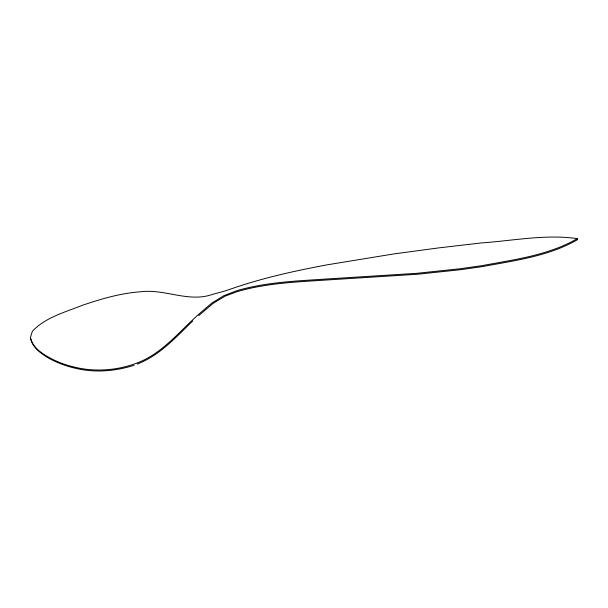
<?xml version="1.0" encoding="UTF-8"?>
<svg xmlns="http://www.w3.org/2000/svg" width="608" height="608" viewBox="0 0 608 608"><rect width="100%" height="100%" fill="white"/><g stroke="black" fill="none" stroke-linecap="round" stroke-linejoin="round"><path stroke-width="0.91" d="M192.721 320.971C175.887 337.22 159.653 355.558 137.21 364.04M198.74 315.598L213.15 303.331L225.104 296.134L237.15 291.65C266.426 283.07 297.183 281.945 327.416 279.946L417.377 274.261L460.4 269.724L482.114 266.654C514.497 260.581 548.636 256.348 577.6 239.62L577.319 238.648C545.399 234.004 512.985 240.776 481.05 242.964L438.634 247.904L393.672 253.954L326.648 264.913C296.316 270.628 266.053 277.21 236.74 286.984L224.679 291.072L212.587 294.356C188.89 302.86 165.049 288.739 140.934 291.749C120.802 293.14 101.407 298.847 82.384 305.3C65.033 312.254 45.516 317.285 32.33 331.292L30.4 337.584C32.992 348.832 44.118 354.988 53.656 359.837C60.739 363.31 68.316 365.788 76.015 367.475C96.132 372.096 117.656 370.31 136.922 363.067C163.734 352.967 181.07 329.103 202.304 311.19L211.842 303.073L223.987 295.602L236.869 290.677C266.144 282.097 296.894 280.972 327.134 278.973L417.096 273.288L460.112 268.744L481.832 265.681C514.208 259.608 548.355 255.375 577.319 238.648M134.163 365.264C115.588 371.176 95.395 372.985 76.304 368.448C66.584 366.419 57.274 362.778 48.518 358.127C41.04 353.354 32.505 347.913 30.681 338.557"/></g></svg>
